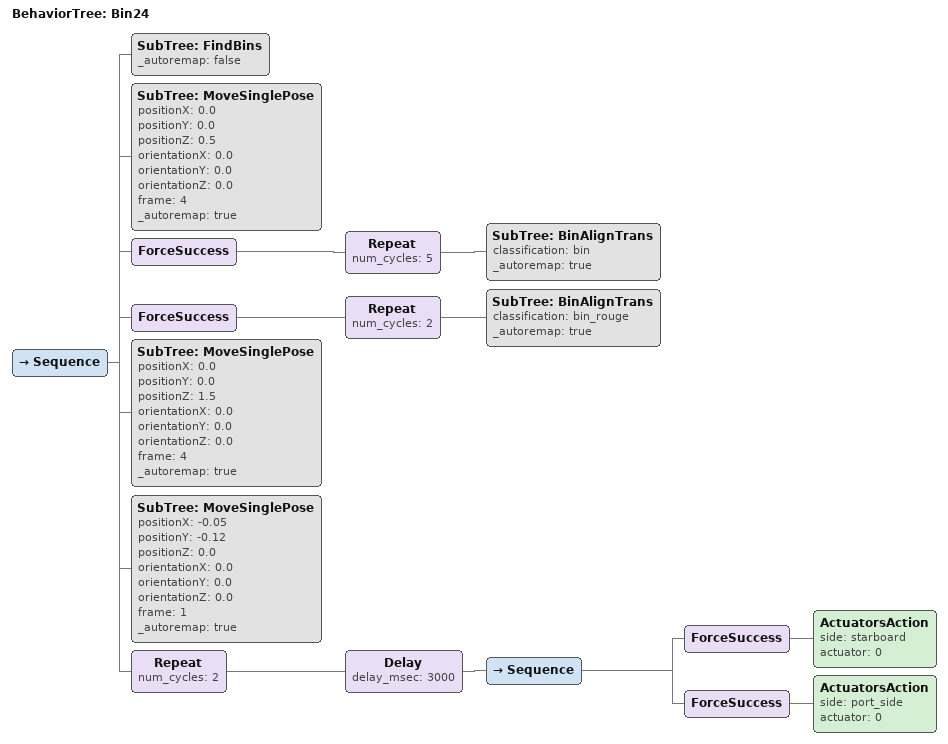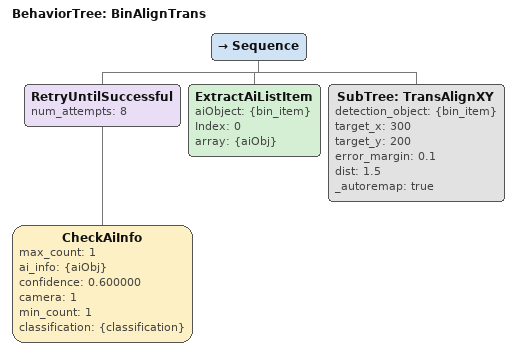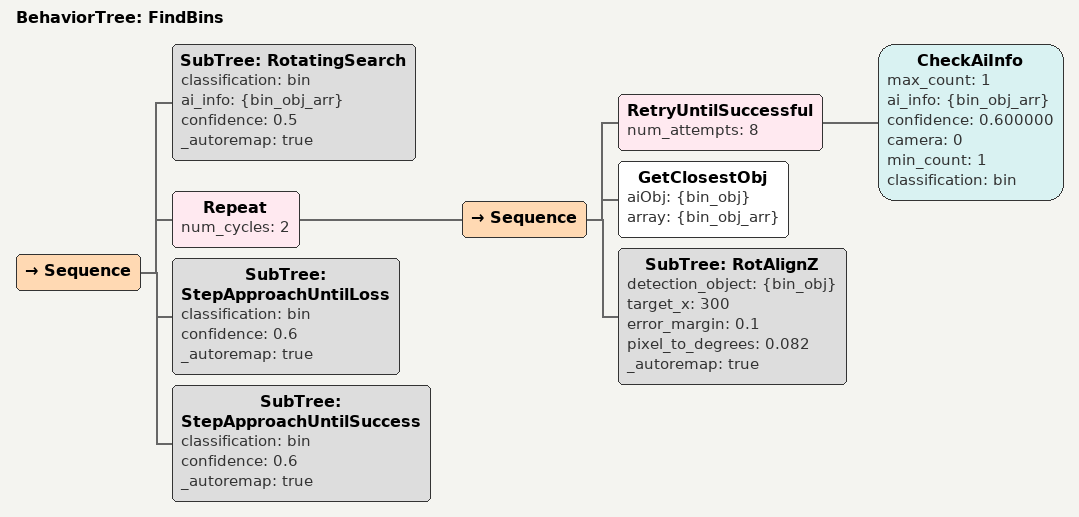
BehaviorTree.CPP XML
<?xml version="1.0" encoding="UTF-8"?>
<root BTCPP_format="4">
  <BehaviorTree ID="Bin24">
    <Sequence>
      <SubTree ID="FindBins"
               _autoremap="false"/>
      <SubTree ID="MoveSinglePose"
               positionX="0.0"
               positionY="0.0"
               positionZ="0.5"
               orientationX="0.0"
               orientationY="0.0"
               orientationZ="0.0"
               frame="4"
               _autoremap="true"/>
      <ForceSuccess>
        <Repeat num_cycles="5">
          <SubTree ID="BinAlignTrans"
                   classification="bin"
                   _autoremap="true"/>
        </Repeat>
      </ForceSuccess>
      <ForceSuccess>
        <Repeat num_cycles="2">
          <SubTree ID="BinAlignTrans"
                   classification="bin_rouge"
                   _autoremap="true"/>
        </Repeat>
      </ForceSuccess>
      <SubTree ID="MoveSinglePose"
               positionX="0.0"
               positionY="0.0"
               positionZ="1.5"
               orientationX="0.0"
               orientationY="0.0"
               orientationZ="0.0"
               frame="4"
               _autoremap="true"/>
      <SubTree ID="MoveSinglePose"
               positionX="-0.05"
               positionY="-0.12"
               positionZ="0.0"
               orientationX="0.0"
               orientationY="0.0"
               orientationZ="0.0"
               frame="1"
               _autoremap="true"/>
      <Repeat num_cycles="2">
        <Delay delay_msec="3000">
          <Sequence>
            <ForceSuccess>
              <ActuatorsAction side="starboard"
                               actuator="0"/>
            </ForceSuccess>
            <ForceSuccess>
              <ActuatorsAction side="port_side"
                               actuator="0"/>
            </ForceSuccess>
          </Sequence>
        </Delay>
      </Repeat>
    </Sequence>
  </BehaviorTree>

  <BehaviorTree ID="BinAlignTrans">
    <Sequence>
      <RetryUntilSuccessful num_attempts="8">
        <CheckAiInfo max_count="1"
                     ai_info="{aiObj}"
                     confidence="0.600000"
                     camera="1"
                     min_count="1"
                     classification="{classification}"/>
      </RetryUntilSuccessful>
      <ExtractAiListItem aiObject="{bin_item}"
                         Index="0"
                         array="{aiObj}"/>
      <SubTree ID="TransAlignXY"
               detection_object="{bin_item}"
               target_x="300"
               target_y="200"
               error_margin="0.1"
               dist="1.5"
               _autoremap="true"/>
    </Sequence>
  </BehaviorTree>

  <BehaviorTree ID="FindBins">
    <Sequence>
      <SubTree ID="RotatingSearch"
               classification="bin"
               ai_info="{bin_obj_arr}"
               confidence="0.5"
               _autoremap="true"/>
      <Repeat num_cycles="2">
        <Sequence>
          <RetryUntilSuccessful num_attempts="8">
            <CheckAiInfo max_count="1"
                         ai_info="{bin_obj_arr}"
                         confidence="0.600000"
                         camera="0"
                         min_count="1"
                         classification="bin"/>
          </RetryUntilSuccessful>
          <GetClosestObj aiObj="{bin_obj}"
                         array="{bin_obj_arr}"/>
          <SubTree ID="RotAlignZ"
                   detection_object="{bin_obj}"
                   target_x="300"
                   error_margin="0.1"
                   pixel_to_degrees="0.082"
                   _autoremap="true"/>
        </Sequence>
      </Repeat>
      <SubTree ID="StepApproachUntilLoss"
               classification="bin"
               confidence="0.6"
               _autoremap="true"/>
      <SubTree ID="StepApproachUntilSuccess"
               classification="bin"
               confidence="0.6"
               _autoremap="true"/>
    </Sequence>
  </BehaviorTree>

</root>
